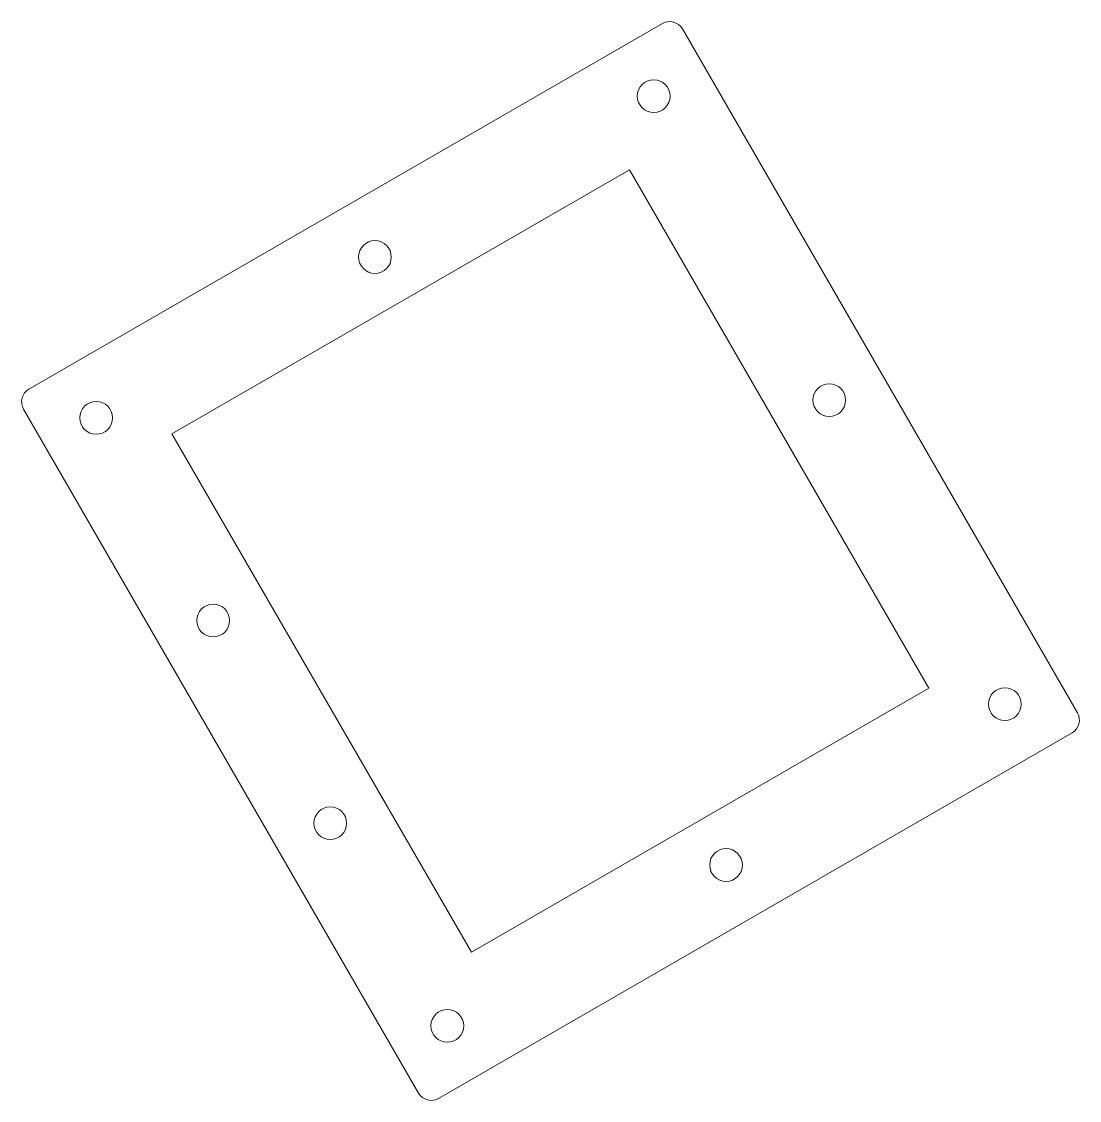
# Model space of a CAD drawing. Header units: millimetres. Extents: x 2511 to 2872, y 1370 to 1738.
import ezdxf

# ---------------------------------------------------------------- set-up
doc = ezdxf.new("R2010")
doc.units = ezdxf.units.MM

msp = doc.modelspace()

# ---------------------------------------------------------------- linework, layer by layer
at = {"color": 7, "linetype": 'Continuous', "lineweight": 15}
for p, q in [((2513.46, 1612.8), (2729.97, 1737.8)), ((2871.8, 1502.15), (2736.8, 1735.97)), ((2718.76, 1687.81), (2562.36, 1597.51)), ((2821.06, 1510.62), (2718.76, 1687.81)), ((2646.63, 1372.15), (2511.63, 1605.97)), ((2562.36, 1597.51), (2664.66, 1420.32)), ((2664.66, 1420.32), (2821.06, 1510.62)), ((2653.46, 1370.32), (2869.97, 1495.32))]:
    msp.add_line(p, q, dxfattribs=at)
for centre in [(2726.98, 1712.98), (2631.71, 1657.98), (2786.98, 1609.06), (2536.45, 1602.98), (2576.45, 1533.7), (2846.98, 1505.14), (2616.45, 1464.42), (2751.71, 1450.14), (2656.45, 1395.14)]:
    msp.add_circle(centre, 5.6, dxfattribs=at)
for centre, start, end in [((2732.47, 1733.47), 30, 120), ((2515.96, 1608.47), 120, 210), ((2867.47, 1499.65), 300, 30), ((2650.96, 1374.65), 210, 300)]:
    msp.add_arc(centre, 5, start, end, dxfattribs=at)

doc.saveas('drawing.dxf')
